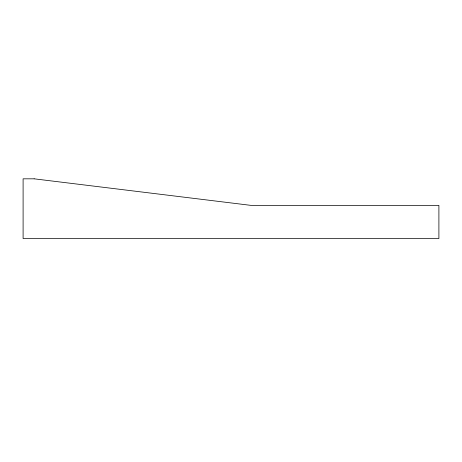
<?xml version="1.0" encoding="UTF-8"?>
<svg xmlns="http://www.w3.org/2000/svg" width="462" height="462" viewBox="0 0 462 462"><rect width="100%" height="100%" fill="white"/><g stroke="black" fill="none" stroke-linecap="round" stroke-linejoin="round"><path stroke-width="0.69" d="M34.159 178.823L23.1 178.823L23.1 238.542L438.9 238.542L438.9 205.365L250.906 205.365L34.159 178.823"/></g></svg>
